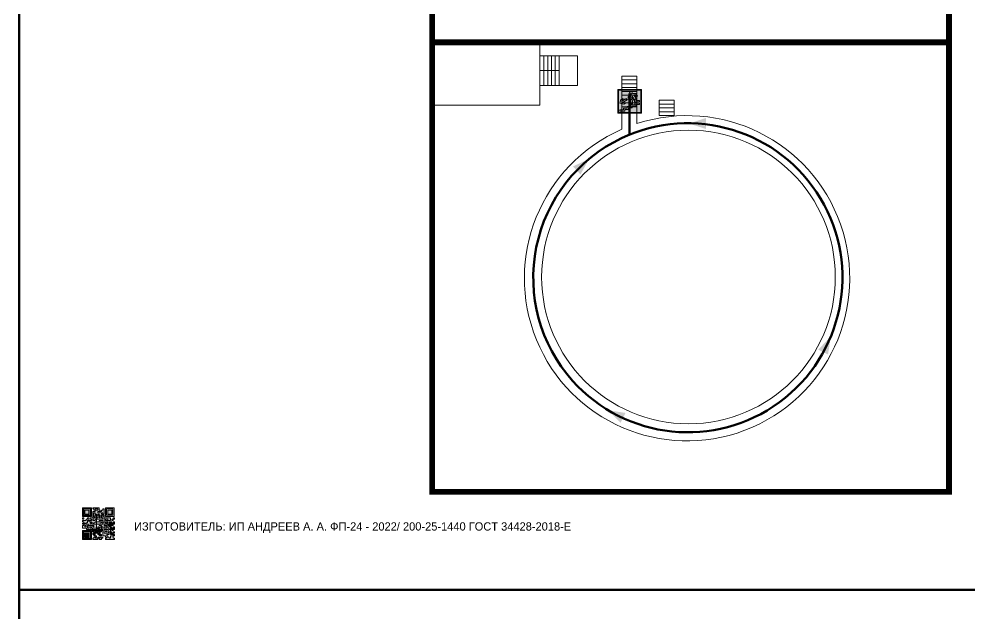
# Model space of a CAD drawing. Header units: millimetres. Extents: x 13114 to 67229, y 22859 to 38520.
# Drawn here: x 18857.9 to 19180.1, y 25847 to 26048.7 of the extents above; entities that cross this region are included whole.
import ezdxf

# ---------------------------------------------------------------- set-up
doc = ezdxf.new("R2010")
doc.units = ezdxf.units.MM
doc.layers.add('План_Штампы', color=7, linetype='Continuous')
doc.styles.add('обычный', font='arial.ttf')

# ---------------------------------------------------------------- blocks, each defined once
blk = doc.blocks.new('QR')
at = {"lineweight": 0}
h = blk.add_hatch(color=256, dxfattribs=at)
h.dxf.hatch_style = 1
h.paths.add_polyline_path([(9241.16, 2687.38), (9242.01, 2687.38), (9242.01, 2687.83), (9241.59, 2687.83), (9241.59, 2688.68), (9239.45, 2688.68), (9239.45, 2688.25), (9239.86, 2688.25), (9239.86, 2687.83), (9240.29, 2687.83), (9240.29, 2688.25), (9241.16, 2688.25), (9241.16, 2687.83), (9240.29, 2687.83), (9240.29, 2687.38), (9239.45, 2687.38), (9239.45, 2685.22), (9238.57, 2685.22), (9238.57, 2684.8), (9239.02, 2684.8), (9239.02, 2684.37), (9238.13, 2684.37), (9238.13, 2683.92), (9239.02, 2683.92), (9239.02, 2683.5), (9239.44, 2683.5), (9239.44, 2682.64), (9239.87, 2682.64), (9239.87, 2682.18), (9239.44, 2682.18), (9239.44, 2682.64), (9238.13, 2682.64), (9238.13, 2681.76), (9237.71, 2681.76), (9237.71, 2682.64), (9238.13, 2682.64), (9238.13, 2683.07), (9237.27, 2683.07), (9237.27, 2683.51), (9237.71, 2683.51), (9237.71, 2684.37), (9238.13, 2684.37), (9238.13, 2685.22), (9237.71, 2685.22), (9237.71, 2684.8), (9237.28, 2684.8), (9237.28, 2684.38), (9235.98, 2684.38), (9235.98, 2683.92), (9236.4, 2683.92), (9236.4, 2683.49), (9236.84, 2683.49), (9236.84, 2683.07), (9236.4, 2683.07), (9236.4, 2682.64), (9235.98, 2682.64), (9235.98, 2681.76), (9237.29, 2681.76), (9237.29, 2681.33), (9239.43, 2681.33), (9239.43, 2681.76), (9240.74, 2681.76), (9240.74, 2683.05), (9239.87, 2683.05), (9239.87, 2683.5), (9240.29, 2683.5), (9240.29, 2683.91), (9240.74, 2683.91), (9240.74, 2684.81), (9240.29, 2684.81), (9240.29, 2684.79), (9240.29, 2684.37), (9239.45, 2684.37), (9239.45, 2684.8), (9239.87, 2684.8), (9239.87, 2685.21), (9240.74, 2685.21), (9240.74, 2686.1), (9240.29, 2686.1), (9240.29, 2685.64), (9239.86, 2685.64), (9239.86, 2686.95), (9240.29, 2686.95), (9240.29, 2686.52), (9240.74, 2686.52), (9240.74, 2686.1), (9241.16, 2686.1), (9241.16, 2686.53), (9241.59, 2686.53), (9241.59, 2686.1), (9242.02, 2686.1), (9242.02, 2685.21), (9241.59, 2685.21), (9241.59, 2686.1), (9241.16, 2686.1), (9241.16, 2685.21), (9240.74, 2685.21), (9240.74, 2684.81), (9242.89, 2684.81), (9242.89, 2685.22), (9242.47, 2685.22), (9242.47, 2686.11), (9242.89, 2686.11), (9242.89, 2686.52), (9242.46, 2686.52), (9242.46, 2686.95), (9242.89, 2686.95), (9242.89, 2686.52), (9243.32, 2686.52), (9243.32, 2688.26), (9242.9, 2688.26), (9242.9, 2687.83), (9242.47, 2687.83), (9242.47, 2687.38), (9242.01, 2687.38), (9242.01, 2686.94), (9241.16, 2686.94)])
h.paths.add_polyline_path([(9239.02, 2682.18), (9239.02, 2681.76), (9238.54, 2681.76), (9238.54, 2682.18)], flags=16)
h.paths.add_polyline_path([(9237.27, 2682.65), (9237.27, 2682.19), (9236.83, 2682.19), (9236.83, 2682.65)], flags=16)
h = blk.add_hatch(color=256, dxfattribs=at)
h.dxf.hatch_style = 1
h.paths.add_polyline_path([(9238.15, 2687.83), (9236.83, 2687.83), (9236.83, 2686.52), (9238.15, 2686.52)], flags=0)
h.paths.add_polyline_path([(9239.01, 2685.65), (9239.01, 2688.68), (9235.98, 2688.68), (9235.98, 2685.65)])
h.paths.add_polyline_path([(9236.41, 2686.1), (9236.41, 2688.26), (9238.56, 2688.26), (9238.56, 2686.1)], flags=16)
h.paths.add_polyline_path([(9236.83, 2686.52), (9236.83, 2687.83), (9238.15, 2687.83), (9238.15, 2686.52)], flags=0)
h = blk.add_hatch(color=256, dxfattribs=at)
h.dxf.hatch_style = 1
h.paths.add_polyline_path([(9238.15, 2686.52), (9238.15, 2687.83), (9236.83, 2687.83), (9236.83, 2686.52)])
h.paths.add_polyline_path([(9245.91, 2686.52), (9245.91, 2687.83), (9244.59, 2687.83), (9244.59, 2686.52)], flags=0)
h.paths.add_polyline_path([(9246.77, 2685.65), (9246.77, 2688.68), (9243.74, 2688.68), (9243.74, 2685.65)])
h.paths.add_polyline_path([(9244.17, 2686.1), (9244.17, 2688.26), (9246.32, 2688.26), (9246.32, 2686.1)], flags=16)
h.paths.add_polyline_path([(9244.59, 2686.52), (9244.59, 2687.83), (9245.91, 2687.83), (9245.91, 2686.52)], flags=0)
h = blk.add_hatch(color=256, dxfattribs=at)
h.dxf.hatch_style = 1
h.paths.add_polyline_path([(9240.75, 2681.76), (9240.75, 2681.35), (9241.17, 2681.35), (9241.17, 2681.76)])
h.paths.add_polyline_path([(9241.6, 2682.18), (9241.17, 2682.18), (9241.17, 2681.76), (9241.6, 2681.76)])
h.paths.add_polyline_path([(9242.47, 2681.34), (9242.47, 2682.19), (9242.02, 2682.19), (9242.02, 2681.76), (9241.6, 2681.76), (9241.6, 2681.34)])
h.paths.add_polyline_path([(9239.87, 2678.3), (9239.44, 2678.3), (9239.44, 2677.89), (9241.17, 2677.89), (9241.17, 2678.3), (9240.28, 2678.3), (9240.28, 2678.73), (9239.87, 2678.73)])
h.paths.add_polyline_path([(9240.75, 2678.73), (9240.75, 2679.19), (9240.28, 2679.19), (9240.28, 2678.73)])
h.paths.add_polyline_path([(9241.6, 2678.73), (9241.17, 2678.73), (9241.17, 2678.3), (9241.6, 2678.3)])
h.paths.add_polyline_path([(9242.02, 2678.3), (9241.6, 2678.3), (9241.6, 2677.89), (9242.48, 2677.89), (9242.48, 2678.31), (9242.9, 2678.31), (9242.9, 2678.73), (9242.02, 2678.73)])
h.paths.add_polyline_path([(9246.36, 2684.37), (9246.36, 2684.79), (9245.93, 2684.79), (9245.93, 2684.37)])
h.paths.add_polyline_path([(9246.78, 2685.2), (9246.36, 2685.2), (9246.36, 2684.79), (9246.78, 2684.79)])
h.paths.add_polyline_path([(9245.91, 2687.83), (9244.59, 2687.83), (9244.59, 2686.52), (9245.91, 2686.52)])
h = blk.add_hatch(color=256, dxfattribs=at)
h.dxf.hatch_style = 1
h.paths.add_polyline_path([(9243.32, 2686.11), (9242.89, 2686.11), (9242.89, 2685.64), (9243.32, 2685.64)])
h.paths.add_polyline_path([(9239.02, 2683.07), (9239.02, 2683.5), (9238.56, 2683.5), (9238.56, 2683.07)])
h.paths.add_polyline_path([(9236.4, 2684.8), (9236.4, 2685.22), (9235.98, 2685.22), (9235.98, 2684.8)])
h.paths.add_polyline_path([(9236.4, 2683.07), (9236.4, 2683.49), (9235.98, 2683.49), (9235.98, 2683.07)])
h = blk.add_hatch(color=256, dxfattribs=at)
h.dxf.hatch_style = 1
h.paths.add_polyline_path([(9243.32, 2682.64), (9243.32, 2683.07), (9244.62, 2683.07), (9244.62, 2684.37), (9243.74, 2684.37), (9243.74, 2684.8), (9244.62, 2684.8), (9244.62, 2684.37), (9245.48, 2684.37), (9245.48, 2685.22), (9243.32, 2685.22), (9243.32, 2683.5), (9242.89, 2683.5), (9242.89, 2683.06), (9242.01, 2683.06), (9242.01, 2683.91), (9242.47, 2683.91), (9242.47, 2683.5), (9242.89, 2683.5), (9242.89, 2684.38), (9241.59, 2684.38), (9241.59, 2683.91), (9240.74, 2683.91), (9240.74, 2683.05), (9241.59, 2683.05), (9241.59, 2682.64), (9242.47, 2682.64), (9242.47, 2682.19), (9242.91, 2682.19), (9242.91, 2681.34), (9242.48, 2681.34), (9242.48, 2680.91), (9242.91, 2680.91), (9242.91, 2679.17), (9243.75, 2679.17), (9243.75, 2678.73), (9244.2, 2678.73), (9244.2, 2678.3), (9243.75, 2678.3), (9243.75, 2677.88), (9246.78, 2677.88), (9246.78, 2678.3), (9246.35, 2678.3), (9246.35, 2679.19), (9245.48, 2679.19), (9245.48, 2678.31), (9245.05, 2678.31), (9245.05, 2678.73), (9244.62, 2678.73), (9244.62, 2679.19), (9244.2, 2679.19), (9244.2, 2679.61), (9245.05, 2679.61), (9245.05, 2680.46), (9245.48, 2680.46), (9245.48, 2681.34), (9245.04, 2681.34), (9245.04, 2681.76), (9244.63, 2681.76), (9244.63, 2682.19), (9244.21, 2682.19), (9244.21, 2681.76), (9243.32, 2681.76), (9243.32, 2682.19), (9244.21, 2682.19), (9244.21, 2682.64)])
h.paths.add_polyline_path([(9243.75, 2683.49), (9243.75, 2683.92), (9244.21, 2683.92), (9244.21, 2683.49)], flags=16)
h.paths.add_polyline_path([(9243.32, 2681.34), (9244.63, 2681.34), (9244.63, 2680.04), (9243.32, 2680.04)], flags=16)
h.paths.add_polyline_path([(9243.76, 2680.89), (9244.18, 2680.89), (9244.18, 2680.48), (9243.76, 2680.48)], flags=0)
h = blk.add_hatch(color=256, dxfattribs=at)
h.dxf.hatch_style = 1
h.paths.add_polyline_path([(9246.36, 2683.07), (9246.78, 2683.07), (9246.78, 2683.92), (9246.36, 2683.92), (9246.36, 2683.49), (9245.92, 2683.49), (9245.92, 2683.92), (9245.06, 2683.92), (9245.06, 2683.49), (9245.48, 2683.49), (9245.48, 2683.07), (9244.62, 2683.07), (9244.62, 2682.65), (9245.05, 2682.65), (9245.05, 2682.18), (9245.48, 2682.18), (9245.48, 2682.65), (9246.36, 2682.65)])
h.paths.add_polyline_path([(9246.78, 2682.18), (9246.36, 2682.18), (9246.36, 2681.75), (9245.92, 2681.75), (9245.92, 2682.18), (9245.48, 2682.18), (9245.48, 2681.34), (9245.48, 2681.34), (9245.94, 2681.34), (9245.94, 2680.91), (9246.36, 2680.91), (9246.36, 2681.34), (9246.78, 2681.34)])
h = blk.add_hatch(color=256, dxfattribs=at)
h.dxf.hatch_style = 1
h.paths.add_polyline_path([(9235.98, 2680.9), (9235.98, 2677.86), (9239.02, 2677.86), (9239.02, 2680.9)])
h.paths.add_polyline_path([(9238.57, 2680.48), (9238.57, 2678.32), (9236.41, 2678.32), (9236.41, 2680.48)], flags=16)
h.paths.add_polyline_path([(9238.15, 2680.05), (9238.15, 2678.74), (9236.83, 2678.74), (9236.83, 2680.05)], flags=0)
h = blk.add_hatch(color=256, dxfattribs=at)
h.dxf.hatch_style = 1
h.paths.add_polyline_path([(9242.02, 2680.46), (9242.48, 2680.46), (9242.48, 2680.91), (9241.58, 2680.91), (9241.58, 2681.35), (9241.17, 2681.35), (9241.17, 2680.91), (9240.75, 2680.91), (9240.75, 2681.33), (9239.43, 2681.33), (9239.43, 2680.46), (9239.86, 2680.46), (9239.86, 2680.92), (9240.3, 2680.92), (9240.3, 2680.46), (9239.86, 2680.46), (9239.86, 2680.04), (9239.44, 2680.04), (9239.44, 2679.62), (9239.86, 2679.62), (9239.86, 2679.19), (9240.29, 2679.19), (9240.29, 2680.03), (9241.18, 2680.03), (9241.18, 2680.47), (9241.6, 2680.47), (9241.6, 2680.03), (9241.18, 2680.03), (9241.18, 2679.61), (9241.6, 2679.61), (9241.6, 2679.19), (9242.47, 2679.19), (9242.47, 2679.6), (9242.02, 2679.6)])
h = blk.add_hatch(color=256, dxfattribs=at)
h.dxf.hatch_style = 1
h.paths.add_polyline_path([(9244.18, 2680.48), (9244.18, 2680.89), (9243.76, 2680.89), (9243.76, 2680.48)])
h = blk.add_hatch(color=256, dxfattribs=at)
h.dxf.hatch_style = 1
h.paths.add_polyline_path([(9245.93, 2680.04), (9245.93, 2680.46), (9245.48, 2680.46), (9245.48, 2679.62), (9246.35, 2679.62), (9246.35, 2680.04)])
h.paths.add_polyline_path([(9246.78, 2680.04), (9246.78, 2680.46), (9246.35, 2680.46), (9246.35, 2680.04)])
h.paths.add_polyline_path([(9246.78, 2679.18), (9246.78, 2679.62), (9246.35, 2679.62), (9246.35, 2679.18)])
h = blk.add_hatch(color=256, dxfattribs=at)
h.dxf.hatch_style = 1
h.paths.add_polyline_path([(9238.15, 2680.05), (9236.83, 2680.05), (9236.83, 2678.74), (9238.15, 2678.74)])
for points in [[(9237.71, 2685.22), (9238.13, 2685.22), (9238.13, 2684.37), (9237.71, 2684.37), (9237.71, 2683.51), (9237.27, 2683.51), (9237.27, 2683.07), (9238.13, 2683.07), (9238.13, 2682.64), (9237.71, 2682.64), (9237.71, 2681.76), (9238.13, 2681.76), (9238.13, 2682.64), (9239.44, 2682.64), (9239.44, 2683.5), (9239.02, 2683.5), (9239.02, 2683.07), (9238.56, 2683.07), (9238.56, 2683.5), (9239.02, 2683.5), (9239.02, 2683.92), (9238.13, 2683.92), (9238.13, 2684.37), (9239.02, 2684.37), (9239.02, 2684.8), (9238.57, 2684.8), (9238.57, 2685.22), (9239.45, 2685.22), (9239.45, 2687.38), (9240.29, 2687.38), (9240.29, 2687.83), (9239.86, 2687.83), (9239.86, 2688.25), (9239.45, 2688.25), (9239.45, 2688.68), (9241.59, 2688.68), (9241.59, 2687.83), (9242.01, 2687.83), (9242.01, 2687.38), (9242.47, 2687.38), (9242.47, 2687.83), (9242.9, 2687.83), (9242.9, 2688.26), (9243.32, 2688.26), (9243.32, 2686.52), (9242.89, 2686.52), (9242.89, 2686.11), (9243.32, 2686.11), (9243.32, 2685.64), (9242.89, 2685.64), (9242.89, 2686.11), (9242.47, 2686.11), (9242.47, 2685.22), (9242.89, 2685.22), (9242.89, 2684.81), (9240.74, 2684.81), (9240.74, 2683.91), (9241.59, 2683.91), (9241.59, 2684.38), (9242.89, 2684.38), (9242.89, 2683.5), (9242.47, 2683.5), (9242.47, 2683.91), (9242.01, 2683.91), (9242.01, 2683.06), (9242.89, 2683.06), (9242.89, 2683.5), (9243.32, 2683.5), (9243.32, 2685.22), (9245.48, 2685.22), (9245.48, 2684.37), (9244.62, 2684.37), (9244.62, 2683.07), (9245.48, 2683.07), (9245.48, 2683.49), (9245.06, 2683.49), (9245.06, 2683.92), (9245.92, 2683.92), (9245.92, 2683.49), (9246.36, 2683.49), (9246.36, 2683.92), (9246.78, 2683.92), (9246.78, 2683.07), (9246.36, 2683.07), (9246.36, 2682.65), (9245.48, 2682.65), (9245.48, 2682.18), (9245.92, 2682.18), (9245.92, 2681.75), (9246.36, 2681.75), (9246.36, 2682.18), (9246.78, 2682.18), (9246.78, 2681.34), (9246.36, 2681.34), (9246.36, 2680.91), (9245.94, 2680.91), (9245.94, 2681.34), (9245.48, 2681.34), (9245.48, 2680.46), (9245.93, 2680.46), (9245.93, 2680.04), (9246.35, 2680.04), (9246.35, 2680.46), (9246.78, 2680.46), (9246.78, 2680.04), (9246.78, 2680.04), (9246.35, 2680.04), (9246.35, 2679.62), (9246.78, 2679.62), (9246.78, 2679.18), (9246.35, 2679.18), (9246.35, 2678.3), (9246.78, 2678.3), (9246.78, 2677.88), (9243.75, 2677.88), (9243.75, 2678.3), (9244.2, 2678.3), (9244.2, 2678.73), (9243.75, 2678.73), (9243.75, 2679.17), (9242.91, 2679.17), (9242.91, 2680.91), (9242.48, 2680.91), (9242.48, 2680.46), (9242.02, 2680.46), (9242.02, 2679.6), (9242.47, 2679.6), (9242.47, 2679.19), (9241.6, 2679.19), (9241.6, 2679.61), (9241.18, 2679.61), (9241.18, 2680.03), (9240.29, 2680.03), (9240.29, 2679.19), (9240.75, 2679.19), (9240.75, 2678.73), (9240.28, 2678.73), (9240.28, 2678.3), (9241.17, 2678.3), (9241.17, 2678.73), (9241.6, 2678.73), (9241.6, 2678.3), (9242.02, 2678.3), (9242.02, 2678.73), (9242.9, 2678.73), (9242.9, 2678.31), (9242.48, 2678.31), (9242.48, 2677.89), (9241.6, 2677.89), (9241.6, 2678.3), (9241.17, 2678.3), (9241.17, 2677.89), (9239.44, 2677.89), (9239.44, 2678.3), (9239.87, 2678.3), (9239.87, 2678.73), (9240.28, 2678.73), (9240.28, 2679.19), (9240.29, 2679.19), (9239.86, 2679.19), (9239.86, 2679.62), (9239.44, 2679.62), (9239.44, 2680.04), (9239.86, 2680.04), (9239.86, 2680.46), (9239.43, 2680.46), (9239.43, 2681.33), (9237.29, 2681.33), (9237.29, 2681.76), (9235.98, 2681.76), (9235.98, 2682.64), (9236.4, 2682.64), (9236.4, 2683.07), (9235.98, 2683.07), (9235.98, 2683.49), (9236.4, 2683.49), (9236.4, 2683.92), (9235.98, 2683.92), (9235.98, 2684.38), (9237.28, 2684.38), (9237.28, 2684.8), (9237.71, 2684.8), (9237.71, 2685.22), (9237.92, 2685.22)], [(9240.74, 2686.1), (9240.74, 2686.52), (9240.29, 2686.52), (9240.29, 2686.95), (9239.86, 2686.95), (9239.86, 2685.64), (9240.29, 2685.64), (9240.29, 2686.1), (9240.74, 2686.1), (9240.74, 2686.52)], [(9240.74, 2685.21), (9239.87, 2685.21), (9239.87, 2684.8), (9239.45, 2684.8), (9239.45, 2684.37), (9240.29, 2684.37), (9240.29, 2684.79), (9240.29, 2684.81), (9240.74, 2684.81), (9240.74, 2685.21), (9239.87, 2685.21)], [(9240.74, 2683.91), (9240.29, 2683.91), (9240.29, 2683.5), (9239.87, 2683.5), (9239.87, 2683.05), (9240.74, 2683.05), (9240.74, 2683.91)], [(9244.62, 2684.37), (9244.62, 2684.8), (9243.74, 2684.8), (9243.74, 2684.37), (9244.62, 2684.37)], [(9240.74, 2683.05), (9240.74, 2681.76), (9239.43, 2681.76), (9239.43, 2681.33), (9240.75, 2681.33), (9240.75, 2681.35), (9240.75, 2680.91), (9241.17, 2680.91), (9241.17, 2681.35), (9241.58, 2681.35), (9241.58, 2680.91), (9242.48, 2680.91), (9242.48, 2681.34), (9242.91, 2681.34), (9242.91, 2682.19), (9242.47, 2682.19), (9242.47, 2682.64), (9241.59, 2682.64), (9241.59, 2683.05), (9240.74, 2683.05)], [(9239.86, 2680.46), (9239.86, 2680.92), (9240.3, 2680.92), (9240.3, 2680.46), (9239.86, 2680.46)], [(9241.6, 2681.76), (9242.02, 2681.76), (9242.02, 2682.19), (9242.47, 2682.19), (9242.47, 2681.34), (9241.6, 2681.34), (9241.6, 2681.76)], [(9244.62, 2683.07), (9243.32, 2683.07), (9243.32, 2682.64), (9244.21, 2682.64), (9244.21, 2682.19), (9243.32, 2682.19), (9243.32, 2681.76), (9244.21, 2681.76), (9244.21, 2682.19), (9244.63, 2682.19), (9244.63, 2681.76), (9245.04, 2681.76), (9245.04, 2681.34), (9245.48, 2681.34)], [(9245.48, 2680.46), (9245.05, 2680.46), (9245.05, 2679.61), (9244.2, 2679.61), (9244.2, 2679.19), (9244.62, 2679.19), (9244.62, 2678.73), (9245.05, 2678.73), (9245.05, 2678.31), (9245.48, 2678.31), (9245.48, 2679.19), (9246.35, 2679.19), (9246.35, 2679.07)], [(9245.48, 2682.18), (9245.05, 2682.18), (9245.05, 2682.65), (9244.62, 2682.65), (9244.62, 2683.07)], [(9245.48, 2682.18), (9245.48, 2681.34)], [(9246.35, 2679.62), (9245.48, 2679.62), (9245.48, 2680.46)], [(9245.48, 2680.46), (9245.48, 2679.62), (9246.35, 2679.62), (9246.35, 2680.04), (9245.93, 2680.04), (9245.93, 2680.46), (9245.48, 2680.46), (9245.48, 2679.62)], [(9246.35, 2679.62), (9246.35, 2679.18)]]:
    blk.add_lwpolyline(points, dxfattribs=at)
for points in [[(9235.98, 2685.65), (9239.01, 2685.65), (9239.01, 2688.68), (9235.98, 2688.68)], [(9236.41, 2688.26), (9238.56, 2688.26), (9238.56, 2686.1), (9236.41, 2686.1)], [(9236.83, 2687.83), (9238.15, 2687.83), (9238.15, 2686.52), (9236.83, 2686.52)], [(9240.29, 2687.83), (9241.16, 2687.83), (9241.16, 2688.25), (9240.29, 2688.25)], [(9240.29, 2688.25), (9241.16, 2688.25), (9241.16, 2687.83), (9240.29, 2687.83)], [(9242.01, 2687.38), (9241.16, 2687.38), (9241.16, 2686.94), (9242.01, 2686.94)], [(9241.16, 2687.38), (9242.01, 2687.38), (9242.01, 2686.94), (9241.16, 2686.94)], [(9242.89, 2686.52), (9242.46, 2686.52), (9242.46, 2686.95), (9242.89, 2686.95)], [(9243.74, 2685.65), (9246.77, 2685.65), (9246.77, 2688.68), (9243.74, 2688.68)], [(9244.17, 2688.26), (9246.32, 2688.26), (9246.32, 2686.1), (9244.17, 2686.1)], [(9244.59, 2687.83), (9245.91, 2687.83), (9245.91, 2686.52), (9244.59, 2686.52)], [(9235.98, 2684.8), (9236.4, 2684.8), (9236.4, 2685.22), (9235.98, 2685.22)], [(9236.4, 2683.07), (9236.84, 2683.07), (9236.84, 2683.49), (9236.4, 2683.49)], [(9241.16, 2686.1), (9240.74, 2686.1), (9240.74, 2685.21), (9241.16, 2685.21)], [(9241.16, 2686.53), (9241.59, 2686.53), (9241.59, 2686.1), (9241.16, 2686.1)], [(9241.59, 2686.1), (9242.02, 2686.1), (9242.02, 2685.21), (9241.59, 2685.21)], [(9243.75, 2683.92), (9244.21, 2683.92), (9244.21, 2683.49), (9243.75, 2683.49)], [(9245.93, 2684.79), (9246.36, 2684.79), (9246.36, 2684.37), (9245.93, 2684.37)], [(9246.36, 2685.2), (9246.78, 2685.2), (9246.78, 2684.79), (9246.36, 2684.79)], [(9235.98, 2677.86), (9239.02, 2677.86), (9239.02, 2680.9), (9235.98, 2680.9)], [(9236.41, 2680.48), (9238.57, 2680.48), (9238.57, 2678.32), (9236.41, 2678.32)], [(9236.83, 2682.19), (9237.27, 2682.19), (9237.27, 2682.65), (9236.83, 2682.65)], [(9238.54, 2682.18), (9239.02, 2682.18), (9239.02, 2681.76), (9238.54, 2681.76)], [(9239.44, 2682.64), (9239.87, 2682.64), (9239.87, 2682.18), (9239.44, 2682.18)], [(9240.75, 2681.76), (9241.17, 2681.76), (9241.17, 2681.35), (9240.75, 2681.35)], [(9241.17, 2682.18), (9241.6, 2682.18), (9241.6, 2681.76), (9241.17, 2681.76)], [(9241.18, 2680.03), (9241.6, 2680.03), (9241.6, 2680.47), (9241.18, 2680.47)], [(9243.32, 2680.04), (9244.63, 2680.04), (9244.63, 2681.34), (9243.32, 2681.34)], [(9243.76, 2680.89), (9244.18, 2680.89), (9244.18, 2680.48), (9243.76, 2680.48)], [(9236.83, 2680.05), (9238.15, 2680.05), (9238.15, 2678.74), (9236.83, 2678.74)]]:
    blk.add_lwpolyline(points, close=True, dxfattribs=at)
blk = doc.blocks.new('вниз')
at = {"lineweight": 0, "true_color": 0xffffff}
h = blk.add_hatch(color=7, dxfattribs=at)
h.dxf.hatch_style = 1
h.paths.add_polyline_path([(40994.51, -4472.22), (40986.51, -4472.22), (40986.51, -4480.22), (40994.51, -4480.22)])
h.paths.add_polyline_path([(40994.31, -4472.42), (40994.31, -4480.01), (40986.71, -4480.01), (40986.71, -4472.42)], flags=16)
h.paths.add_polyline_path([(40988.43, -4473.53), (40989.43, -4473.53), (40990.19, -4473.96), (40990.19, -4474.6), (40991, -4474.6), (40991, -4475.06), (40989.73, -4475.06), (40989.73, -4474.46), (40989.3, -4475.18), (40990.17, -4475.7), (40990.17, -4477.11), (40989.63, -4477.11), (40989.63, -4476.01), (40988.94, -4475.59), (40988.94, -4476.46), (40988.94, -4476.46), (40987.47, -4476.46), (40987.26, -4476.46), (40987.26, -4475.92), (40988.4, -4475.92), (40988.4, -4475.2), (40989.1, -4473.99), (40988.66, -4473.99), (40988.24, -4474.7), (40987.86, -4474.47), (40988.41, -4473.56)], flags=0)
h.paths.add_polyline_path([(40990.55, -4473.29, -1), (40989.69, -4473.29, -1)], flags=0)
h.paths.add_polyline_path([(40988.85, -4476.89), (40988.85, -4477.43), (40990.1, -4477.43), (40990.1, -4477.99), (40991.34, -4477.99), (40991.34, -4478.54), (40992.59, -4478.54), (40992.59, -4479.09), (40993.83, -4479.09), (40993.83, -4479.52), (40992.17, -4479.52), (40992.17, -4478.97), (40990.91, -4478.97), (40990.91, -4478.41), (40989.68, -4478.41), (40989.68, -4477.86), (40988.43, -4477.86), (40988.43, -4477.31), (40987.6, -4477.31), (40987.18, -4477.31), (40987.18, -4476.89)], flags=0)
h.paths.add_polyline_path([(40991.61, -4475.33), (40993.12, -4476.2), (40992.9, -4475.27), (40993.48, -4475.6), (40993.83, -4476.88), (40992.56, -4477.22), (40991.97, -4476.88), (40992.9, -4476.61), (40991.38, -4475.74), (40991.58, -4475.39)], flags=0)
h.paths.add_polyline_path([(40990.19, -4473.96), (40989.43, -4473.53), (40988.43, -4473.53), (40988.41, -4473.56), (40987.86, -4474.47), (40988.24, -4474.7), (40988.66, -4473.99), (40989.1, -4473.99), (40988.4, -4475.2), (40988.4, -4475.92), (40987.26, -4475.92), (40987.26, -4476.46), (40987.47, -4476.46), (40988.94, -4476.46), (40988.94, -4476.27), (40988.94, -4475.59), (40989.63, -4476.01), (40989.63, -4477.11), (40990.17, -4477.11), (40990.17, -4475.7), (40989.3, -4475.18), (40989.73, -4474.46), (40989.73, -4475.06), (40991, -4475.06), (40991, -4474.6), (40990.19, -4474.6)], flags=0)
h.paths.add_polyline_path([(40990.55, -4473.29, 1), (40989.69, -4473.29, 1)], flags=0)
h.paths.add_polyline_path([(40991.61, -4475.33), (40991.58, -4475.39), (40991.38, -4475.74), (40992.9, -4476.61), (40991.97, -4476.88), (40992.56, -4477.22), (40993.83, -4476.88), (40993.48, -4475.6), (40992.9, -4475.27), (40993.12, -4476.2)], flags=0)
h.paths.add_polyline_path([(40990.1, -4477.43), (40988.85, -4477.43), (40988.85, -4476.89), (40987.18, -4476.89), (40987.18, -4477.31), (40987.6, -4477.31), (40988.43, -4477.31), (40988.43, -4477.86), (40989.68, -4477.86), (40989.68, -4478.41), (40990.91, -4478.41), (40990.91, -4478.97), (40992.17, -4478.97), (40992.17, -4479.52), (40993.83, -4479.52), (40993.83, -4479.09), (40992.59, -4479.09), (40992.59, -4478.54), (40991.34, -4478.54), (40991.34, -4477.99), (40990.1, -4477.99)], flags=0)
at = {"lineweight": 0}
h = blk.add_hatch(color=126, dxfattribs=at)
h.dxf.hatch_style = 1
h.paths.add_polyline_path([(40994.31, -4472.42), (40986.71, -4472.42), (40986.71, -4480.01), (40994.31, -4480.01)])
h.paths.add_polyline_path([(40988.43, -4473.53), (40989.43, -4473.53), (40990.19, -4473.96), (40990.19, -4474.6), (40991, -4474.6), (40991, -4475.06), (40989.73, -4475.06), (40989.73, -4474.46), (40989.3, -4475.18), (40990.17, -4475.7), (40990.17, -4477.11), (40989.63, -4477.11), (40989.63, -4476.01), (40988.94, -4475.59), (40988.94, -4476.46), (40988.94, -4476.46), (40987.47, -4476.46), (40987.26, -4476.46), (40987.26, -4475.92), (40988.4, -4475.92), (40988.4, -4475.2), (40989.1, -4473.99), (40988.66, -4473.99), (40988.24, -4474.7), (40987.86, -4474.47), (40988.41, -4473.56)], flags=16)
h.paths.add_polyline_path([(40990.55, -4473.29, -1), (40989.69, -4473.29, -1)], flags=16)
h.paths.add_polyline_path([(40988.85, -4476.89), (40988.85, -4477.43), (40990.1, -4477.43), (40990.1, -4477.99), (40991.34, -4477.99), (40991.34, -4478.54), (40992.59, -4478.54), (40992.59, -4479.09), (40993.83, -4479.09), (40993.83, -4479.52), (40992.17, -4479.52), (40992.17, -4478.97), (40990.91, -4478.97), (40990.91, -4478.41), (40989.68, -4478.41), (40989.68, -4477.86), (40988.43, -4477.86), (40988.43, -4477.31), (40987.6, -4477.31), (40987.18, -4477.31), (40987.18, -4476.89)], flags=16)
h.paths.add_polyline_path([(40991.61, -4475.33), (40993.12, -4476.2), (40992.9, -4475.27), (40993.48, -4475.6), (40993.83, -4476.88), (40992.56, -4477.22), (40991.97, -4476.88), (40992.9, -4476.61), (40991.38, -4475.74), (40991.58, -4475.39)], flags=16)
at = {"lineweight": 0, "true_color": 0xffffff}
h = blk.add_hatch(color=7, dxfattribs=at)
h.dxf.hatch_style = 1
h.paths.add_polyline_path([(40989.73, -4474.46), (40989.73, -4475.06), (40991, -4475.06), (40991, -4474.6), (40990.19, -4474.6), (40990.19, -4473.96), (40989.43, -4473.53), (40988.43, -4473.53), (40988.41, -4473.56), (40987.86, -4474.47), (40988.24, -4474.7), (40988.66, -4473.99), (40989.1, -4473.99), (40988.4, -4475.2), (40988.4, -4475.92), (40987.26, -4475.92), (40987.26, -4476.46), (40987.47, -4476.46), (40988.94, -4476.46), (40988.94, -4475.59), (40989.63, -4476.01), (40989.63, -4477.11), (40990.17, -4477.11), (40990.17, -4475.7), (40989.3, -4475.18)])
h.paths.add_polyline_path([(40989.69, -4473.29, 1), (40990.55, -4473.29, 1)])
h.paths.add_polyline_path([(40991.61, -4475.33), (40991.58, -4475.39), (40991.38, -4475.74), (40992.9, -4476.61), (40991.97, -4476.88), (40992.56, -4477.22), (40993.83, -4476.88), (40993.48, -4475.6), (40992.9, -4475.27), (40993.12, -4476.2)])
h.paths.add_polyline_path([(40990.1, -4477.43), (40988.85, -4477.43), (40988.85, -4476.89), (40987.18, -4476.89), (40987.18, -4477.31), (40987.6, -4477.31), (40988.43, -4477.31), (40988.43, -4477.86), (40989.68, -4477.86), (40989.68, -4478.41), (40990.91, -4478.41), (40990.91, -4478.97), (40992.17, -4478.97), (40992.17, -4479.52), (40993.83, -4479.52), (40993.83, -4479.09), (40992.59, -4479.09), (40992.59, -4478.54), (40991.34, -4478.54), (40991.34, -4477.99), (40990.1, -4477.99)])
at = {"color": 126, "lineweight": 0}
for points in [[(40986.51, -4472.22), (40994.51, -4472.22), (40994.51, -4480.22), (40986.51, -4480.22)], [(40986.71, -4472.42), (40994.31, -4472.42), (40994.31, -4480.01), (40986.71, -4480.01)]]:
    blk.add_lwpolyline(points, close=True, dxfattribs=at)
for points in [[(40987.47, -4476.46), (40987.26, -4476.46), (40987.26, -4475.92), (40988.4, -4475.92), (40988.4, -4475.2), (40989.1, -4473.99), (40988.66, -4473.99), (40988.24, -4474.7), (40987.86, -4474.47), (40988.41, -4473.56), (40988.43, -4473.53), (40989.43, -4473.53), (40990.19, -4473.96), (40990.19, -4474.6), (40991, -4474.6), (40991, -4475.06), (40989.73, -4475.06), (40989.73, -4474.46), (40989.3, -4475.18), (40990.17, -4475.7), (40990.17, -4477.11), (40989.63, -4477.11), (40989.63, -4476.01), (40988.94, -4475.59), (40988.94, -4476.46)], [(40987.6, -4477.31), (40987.18, -4477.31), (40987.18, -4476.89), (40988.85, -4476.89), (40988.85, -4477.43), (40990.1, -4477.43), (40990.1, -4477.99), (40991.34, -4477.99), (40991.34, -4478.54), (40992.59, -4478.54), (40992.59, -4479.09), (40993.83, -4479.09), (40993.83, -4479.52), (40992.17, -4479.52), (40992.17, -4478.97), (40990.91, -4478.97), (40990.91, -4478.41), (40989.68, -4478.41), (40989.68, -4477.86), (40988.43, -4477.86), (40988.43, -4477.31), (40987.6, -4477.31)], [(40987.47, -4476.46), (40988.94, -4476.46), (40988.94, -4476.27)], [(40991.58, -4475.39), (40991.38, -4475.74), (40992.9, -4476.61), (40991.97, -4476.88), (40992.56, -4477.22), (40993.83, -4476.88), (40993.48, -4475.6), (40992.9, -4475.27), (40993.12, -4476.2), (40991.61, -4475.33), (40991.58, -4475.39)]]:
    blk.add_lwpolyline(points, dxfattribs=at)
blk.add_circle((40990.12, -4473.29), 0.432, dxfattribs=at)

msp = doc.modelspace()

# ---------------------------------------------------------------- linework, layer by layer
at = {"color": 6, "lineweight": 100}
for points in [[(18857.94, 25855.27), (19457.94, 25855.27), (19457.94, 26250.27), (18857.94, 26250.27)], [(18857.94, 25460.27), (19457.94, 25460.27), (19457.94, 25855.27), (18857.94, 25855.27)]]:
    msp.add_lwpolyline(points, close=True, dxfattribs=at)
at = {"lineweight": 100, "const_width": 2}
for points in [[(18997.89, 26098.29), (18997.89, 25888.44), (19172.94, 25888.44), (19172.94, 26174.13), (19054.45, 26174.13)], [(18997.89, 26040.79), (19172.94, 26040.79)]]:
    msp.add_lwpolyline(points, dxfattribs=at)
at = {"lineweight": 0}
for points in [[(19034.41, 26040.79), (19034.41, 26019.49), (18997.65, 26019.49)], [(19062.16, 26029.32), (19062.16, 26011.3)], [(19067.19, 26029.32), (19067.19, 26013.22)]]:
    msp.add_lwpolyline(points, dxfattribs=at)
for points in [[(19035.71, 26031.19), (19035.71, 26036.22), (19034.41, 26036.22), (19034.41, 26031.19)], [(19037.01, 26031.19), (19037.01, 26036.22), (19035.71, 26036.22), (19035.71, 26031.19)], [(19038.31, 26031.19), (19038.31, 26036.22), (19037.01, 26036.22), (19037.01, 26031.19)], [(19039.6, 26031.19), (19039.6, 26036.22), (19038.31, 26036.22), (19038.31, 26031.19)], [(19040.9, 26031.19), (19040.9, 26036.22), (19039.6, 26036.22), (19039.6, 26031.19)], [(19040.9, 26036.22), (19047.07, 26036.22), (19047.07, 26026.15), (19040.9, 26026.15)], [(19035.71, 26026.15), (19035.71, 26031.19), (19034.41, 26031.19), (19034.41, 26026.15)], [(19037.01, 26026.15), (19037.01, 26031.19), (19035.71, 26031.19), (19035.71, 26026.15)], [(19038.31, 26026.15), (19038.31, 26031.19), (19037.01, 26031.19), (19037.01, 26026.15)], [(19039.6, 26026.15), (19039.6, 26031.19), (19038.31, 26031.19), (19038.31, 26026.15)], [(19040.9, 26026.15), (19040.9, 26031.19), (19039.6, 26031.19), (19039.6, 26026.15)], [(19062.16, 26028.02), (19067.19, 26028.02), (19067.19, 26029.32), (19062.16, 26029.32)], [(19062.16, 26026.73), (19067.19, 26026.73), (19067.19, 26028.02), (19062.16, 26028.02)], [(19062.16, 26025.43), (19067.19, 26025.43), (19067.19, 26026.73), (19062.16, 26026.73)], [(19062.16, 26024.13), (19067.19, 26024.13), (19067.19, 26025.43), (19062.16, 26025.43)], [(19062.16, 26022.83), (19067.19, 26022.83), (19067.19, 26024.13), (19062.16, 26024.13)], [(19062.16, 26021.54), (19067.19, 26021.54), (19067.19, 26022.83), (19062.16, 26022.83)], [(19062.16, 26020.24), (19067.19, 26020.24), (19067.19, 26021.54), (19062.16, 26021.54)], [(19062.16, 26018.94), (19067.19, 26018.94), (19067.19, 26020.24), (19062.16, 26020.24)], [(19074.81, 26019.84), (19079.84, 26019.84), (19079.84, 26021.14), (19074.81, 26021.14)], [(19074.81, 26018.54), (19079.84, 26018.54), (19079.84, 26019.84), (19074.81, 26019.84)], [(19074.81, 26017.25), (19079.84, 26017.25), (19079.84, 26018.54), (19074.81, 26018.54)], [(19074.81, 26015.95), (19079.84, 26015.95), (19079.84, 26017.25), (19074.81, 26017.25)]]:
    msp.add_lwpolyline(points, close=True, dxfattribs=at)
at = {"color": 126, "lineweight": 100, "true_color": 0x008754}
msp.add_lwpolyline([(19064.75, 26023.47), (19064.75, 26009.46)], dxfattribs=at)
at = {"lineweight": 0}
msp.add_circle((19084.71, 25961.23), 49.74, dxfattribs=at)
msp.add_arc((19084.23, 25960.8), 55.11, 113.6048, 108.0027, dxfattribs=at)
at = {"color": 126, "lineweight": 100, "true_color": 0x008754}
for start, end in [(221.7719, 115.4358), (115.4358, 221.7719)]:
    msp.add_arc((19084.49, 25960.97), 52.36, start, end, dxfattribs=at)
at = {"layer": 'План_Штампы', "color": 126, "true_color": 0x008754}
for points in [[(19090.66, 26015.13), (19090.65, 26011.39), (19084.91, 26013.24)], [(19048.12, 25995.96), (19045.58, 25998.69), (19051.03, 26001.26)], [(19131.98, 25934.97), (19128.65, 25936.66), (19132.88, 25940.95)], [(19063.39, 25915.18), (19061.7, 25911.85), (19057.41, 25916.09)]]:
    msp.add_solid(points, dxfattribs=at)

# ---------------------------------------------------------------- block references
at = {"color": 126, "true_color": 0x008754, "xscale": -1, "rotation": 359.9999999998753}
msp.add_blockref('вниз', (60055.33, 30497), dxfattribs=at)
at = {"color": 22, "lineweight": 100, "true_color": 0xbb1e10}
msp.add_blockref('QR', (9643.45, 23194.38), dxfattribs=at)

# ---------------------------------------------------------------- texts
at = {"lineweight": 0, "insert": (18970.94, 25876.31), "char_height": 2.8, "width": 191.3484, "attachment_point": 5, "style": 'обычный'}
msp.add_mtext('\\pi-8.4,l8.4,t8.4;{\\fProxima Nova Rg|b0|i0|c204|p2;ИЗГОТОВИТЕЛЬ: ИП АНДРЕЕВ А. А.\\fProxima Nova Rg|b0|i0|c0|p2; \\fProxima Nova Rg|b0|i0|c204|p2;ФП-24 - 2022/ 200-25-1440 ГОСТ 34428-2018-Е\\H1.2266x; }', dxfattribs=at)

doc.saveas('drawing.dxf')
